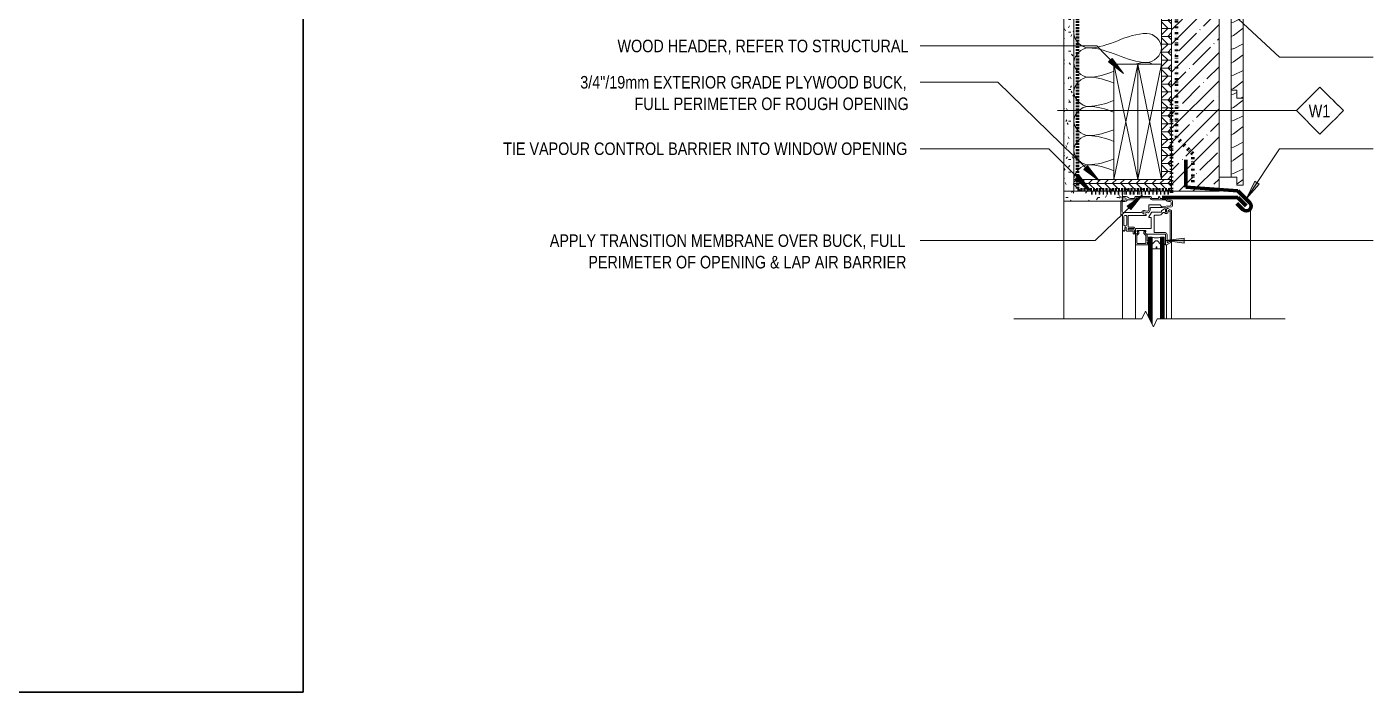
# Model space of a CAD drawing. Header units: millimetres. Extents: x 1380 to 25258, y -161 to 9352.
# Drawn here: x 5439 to 7588, y 2761 to 3824 of the extents above; entities that cross this region are included whole.
import ezdxf

# ---------------------------------------------------------------- set-up
doc = ezdxf.new("R2010")
doc.units = ezdxf.units.MM
for name, pattern in [('CMHC_Membrane001', [9, 3, -2, 0, -2, 0, -2]), ('CMHC_Membrane004', [6, 2, -2, 0, -2]), ('CMHC_Membrane006', [5, 3, -2])]:
    doc.linetypes.add(name, pattern=pattern)
for name, color, linetype, lineweight in [('A-ANNO-NOTE', 7, 'Continuous', 9), ('A-DETL-GENF', 7, 'Continuous', 18), ('G-ANNO-TEXT', 7, 'Continuous', 9)]:
    doc.layers.add(name, color=color, linetype=linetype, lineweight=lineweight)
doc.layers.add('A-DETL', color=9, linetype='Continuous', lineweight=18, true_color=0x808080)
doc.styles.add('Arial Narrow_2', font='ARIALN.TTF', dxfattribs={"height": 20})

# ---------------------------------------------------------------- blocks, each defined once
blk = doc.blocks.new('CMHC-09_Gypsum Wallboard-Section - 16mm-8229243-SECTION - TYP EAVE _ WINDOW HEAD')
at = {"layer": 'A-DETL-GENF', "true_color": 0x808080}
h = blk.add_hatch(dxfattribs=at)
h.set_pattern_fill('FP_7', color=8, style=0, pattern_type=2)
h.set_pattern_definition([(0, (-2523.906, -3560.999), (40.64, 10.16), [3.353, -27.127, 3.353, -27.127, -162.56]), (0, (-2523.906, -3560.999), (40.64, 10.16), [-60.96, 3.353, -57.607, 3.353, -27.127, -71.12]), (0, (-2523.906, -3560.999), (40.64, 10.16), [-152.4, 3.353, -16.967, 3.353, -47.447]), (120, (-2508.666, -3555.919), (-29.118818, 30.115272), [3.353, -27.127, 3.353, -27.127, -162.56]), (120, (-2508.666, -3555.919), (-29.118818, 30.115272), [-60.96, 3.353, -57.607, 3.353, -27.127, -71.12]), (120, (-2508.666, -3555.919), (-29.118818, 30.115272), [-152.4, 3.353, -16.967, 3.353, -47.447]), (240, (-2503.586, -3535.599), (-11.521182, -40.275272), [3.353, -27.127, 3.353, -27.127, -162.56]), (240, (-2503.586, -3535.599), (-11.521182, -40.275272), [-60.96, 3.353, -57.607, 3.353, -27.127, -71.12]), (240, (-2503.586, -3535.599), (-11.521182, -40.275272), [-152.4, 3.353, -16.967, 3.353, -47.447])])
h.paths.add_polyline_path([(0, -16), (93.5, -16), (93.5, 0), (0, 0), (0, -3.1)])
at = {"layer": 'A-DETL-GENF'}
for p, q in [((0, 0), (0, -16)), ((93.5, -16), (93.5, 0)), ((0, -16), (93.5, -16))]:
    blk.add_line(p, q, dxfattribs=at)
blk = doc.blocks.new('CMHC-07_Insulation_ Semi-Rigid-Section - 76mm-8262791-SECTION - TYP EAVE _ WINDOW HEAD')
at = {"layer": 'A-DETL-GENF', "true_color": 0x808080}
h = blk.add_hatch(dxfattribs=at)
h.set_pattern_fill('FP_8', color=8, style=0, pattern_type=2)
h.set_pattern_definition([(135, (4100.525, -2695.906), (-22.45064, -22.45064), []), (135, (4100.525, -2673.455), (-22.45064, -22.45064), [39.688, -7.938, 0.33528, -7.602])])
h.paths.add_polyline_path([(539.5, 76), (39.5, 76), (39.5, 36.8), (0, 36.8), (0, 0), (539.5, 0)])
at = {"layer": 'A-DETL-GENF'}
for p, q in [((539.5, 76), (516.8, 76)), ((539.5, 0), (539.5, 76))]:
    blk.add_line(p, q, dxfattribs=at)
blk = doc.blocks.new('CMHC-06_Wood Stud-Section - 38x184mm-6584509-SECTION - TYP EAVE _ WINDOW HEAD')
at = {"layer": 'A-DETL-GENF'}
for p, q in [((38, 184), (0, 0)), ((38, 0), (0, 184)), ((0, 0), (38, 0))]:
    blk.add_line(p, q, dxfattribs=at)
blk = doc.blocks.new('CMHC-06_Wood Stud-Section - 38x184mm-V1-SECTION - TYP EAVE _ WINDOW HEAD')
at = {"layer": 'A-DETL-GENF'}
for p, q in [((0, 184), (0, 0)), ((38, 184), (0, 0)), ((38, 0), (0, 184)), ((38, 0), (38, 184)), ((0, 0), (38, 0))]:
    blk.add_line(p, q, dxfattribs=at)
blk = doc.blocks.new('CMHC-06_Plywood-Section - 19mm-8211935-SECTION - TYP EAVE _ WINDOW HEAD')
at = {"layer": 'A-DETL-GENF', "true_color": 0x808080}
h = blk.add_hatch(dxfattribs=at)
h.set_pattern_fill('FP_10', color=8, style=0, pattern_type=2)
h.set_pattern_definition([(0, (-2539.906, -3560.999), (0, 12.695), []), (315, (-2539.906, -3560.999), (12.695395, 0), [17.953, -17.953]), (45, (-2539.906, -3560.999), (12.695395, 0), [17.953, -17.953])])
h.paths.add_polyline_path([(140, 0), (156, 0), (156, 19), (0, 19), (0, 0)])
at = {"layer": 'A-DETL-GENF'}
for p, q in [((140, 19), (0, 19)), ((0, 0), (156, 0)), ((156, 0), (156, 19))]:
    blk.add_line(p, q, dxfattribs=at)
blk = doc.blocks.new('CMHC-09_Gypsum Wallboard-Section - 16mm-8212113-SECTION - TYP EAVE _ WINDOW HEAD')
at = {"layer": 'A-DETL-GENF', "true_color": 0x808080}
h = blk.add_hatch(dxfattribs=at)
h.set_pattern_fill('FP_11', color=8, style=0, pattern_type=2)
h.set_pattern_definition([(270, (-3560.999, 2539.906), (10.16, -40.64), [3.353, -27.127, 3.353, -27.127, -162.56]), (270, (-3560.999, 2539.906), (10.16, -40.64), [-60.96, 3.353, -57.607, 3.353, -27.127, -71.12]), (270, (-3560.999, 2539.906), (10.16, -40.64), [-152.4, 3.353, -16.967, 3.353, -47.447]), (30, (-3555.919, 2524.666), (30.115272, 29.118818), [3.353, -27.127, 3.353, -27.127, -162.56]), (30, (-3555.919, 2524.666), (30.115272, 29.118818), [-60.96, 3.353, -57.607, 3.353, -27.127, -71.12]), (30, (-3555.919, 2524.666), (30.115272, 29.118818), [-152.4, 3.353, -16.967, 3.353, -47.447]), (150, (-3535.599, 2519.586), (-40.275272, 11.521182), [3.353, -27.127, 3.353, -27.127, -162.56]), (150, (-3535.599, 2519.586), (-40.275272, 11.521182), [-60.96, 3.353, -57.607, 3.353, -27.127, -71.12]), (150, (-3535.599, 2519.586), (-40.275272, 11.521182), [-152.4, 3.353, -16.967, 3.353, -47.447])])
h.paths.add_polyline_path([(0, 0), (349, 0), (349, 16), (0, 16)])
at = {"layer": 'A-DETL-GENF'}
for p, q in [((349, 16), (0, 16)), ((0, 16), (0, 0)), ((0, 0), (311, 0)), ((349, 0), (349, 16))]:
    blk.add_line(p, q, dxfattribs=at)
blk = doc.blocks.new('CMHC-06_Plywood-Section - 16mm-8262789-SECTION - TYP EAVE _ WINDOW HEAD')
at = {"layer": 'A-DETL-GENF', "true_color": 0x808080}
h = blk.add_hatch(dxfattribs=at)
h.set_pattern_fill('FP_12', color=8, style=0, pattern_type=2)
h.set_pattern_definition([(270, (-3579.999, 2679.906), (12.695, 8e-16), []), (225, (-3579.999, 2679.906), (9e-16, -12.695395), [17.953, -17.953]), (315, (-3579.999, 2679.906), (0, -12.695395), [17.953, -17.953])])
h.paths.add_polyline_path([(0, -16), (520.5, -16), (520.5, 0), (0, 0)])
at = {"layer": 'A-DETL-GENF'}
for p, q in [((330, 0), (0, 0)), ((0, 0), (0, -16)), ((520.5, 0), (514, 0)), ((520.5, -16), (520.5, 0)), ((0, -16), (520.5, -16))]:
    blk.add_line(p, q, dxfattribs=at)
blk = doc.blocks.new('CMHC-08_Window-Section - Standard-8842425-SECTION - TYP EAVE _ WINDOW HEAD')
at = {"layer": 'A-DETL-GENF', "color": 8, "true_color": 0x808080}
for p, q in [((0, -107), (0, -229.8)), ((7.9, -225.3), (7.9, -107)), ((13.3, -237.8), (13.3, -107)), ((14.8, -237.8), (14.8, -107)), ((16.3, -237.8), (16.3, -107)), ((32.3, -237.8), (32.3, -101)), ((33.8, -237.8), (33.8, -104)), ((35.3, -237.8), (35.3, -107)), ((57.4, -107), (57.4, -225.2)), ((78.4, -107), (78.4, -249.2))]:
    blk.add_line(p, q, dxfattribs=at)
at = {"layer": 'A-DETL-GENF'}
for p, q in [((11.8, -107), (11.8, -237.8)), ((17.8, -218.8), (17.8, -107)), ((30.8, -218.8), (30.8, -98)), ((36.8, -237.8), (36.8, -110)), ((0, -278.7), (0, -231.1)), ((1.1, -229.2), (7.9, -225.3)), ((2.3, -231.6), (2.3, -278.3)), ((6.1, -229), (2.7, -230.9)), ((7.2, -241.9), (7.2, -229.7)), ((7.9, -225.3), (9.7, -225.3)), ((9.7, -226.8), (9.5, -226.8)), ((9.5, -226.8), (9.5, -241.9)), ((9.5, -235.7), (9.5, -227.9)), ((23.8, -218.8), (17.8, -218.8)), ((17.8, -218.8), (17.8, -226.3)), ((17.8, -237.8), (17.8, -226.3)), ((17.8, -226.3), (22.6, -231.8)), ((22.6, -231.8), (25.9, -231.8)), ((23.8, -222), (23.8, -218.8)), ((24.8, -222), (23.8, -222)), ((30.8, -218.8), (24.8, -218.8)), ((24.8, -218.8), (24.8, -222)), ((25.9, -231.8), (30.8, -226.3)), ((30.8, -226.3), (30.8, -218.8)), ((30.8, -237.8), (30.8, -226.3)), ((36.7, -226.5), (36.7, -225.6)), ((36.7, -230.4), (36.7, -229.9)), ((37, -225.2), (57.1, -225.2)), ((38.4, -227.3), (37.4, -227.3)), ((37.4, -229.2), (38.4, -229.2)), ((37.6, -231.2), (37.4, -231.2)), ((39.2, -228.4), (39.2, -228)), ((39.2, -242.3), (39.2, -232.7)), ((41.2, -228.8), (41.2, -239.7)), ((53.9, -227.3), (42.7, -227.3)), ((55.4, -239.7), (55.4, -228.8)), ((57.4, -225.6), (57.4, -242.3)), ((10.2, -242.6), (39.9, -242.6)), ((26.2, -244.9), (10.2, -244.9)), ((11.6, -242.6), (36.9, -242.6)), ((17.8, -237.8), (11.8, -237.8)), ((27.7, -271.2), (27.7, -246.4)), ((36.8, -237.8), (30.8, -237.8)), ((32.4, -252.6), (32.4, -268.1)), ((56.7, -251.6), (33.4, -251.6)), ((40.1, -242.6), (39.5, -242.6)), ((40.5, -242.9), (41.8, -244.2)), ((41.9, -244), (40.9, -243)), ((41.8, -245.8), (41.2, -246.6)), ((41.4, -246.5), (41.9, -246)), ((41.6, -240.8), (43.4, -242.6)), ((42.1, -248.4), (54.2, -248.4)), ((43.3, -247.4), (42.8, -248)), ((53.2, -242.6), (55, -240.8)), ((53.8, -248), (53.3, -247.4)), ((54.6, -244.2), (55.9, -242.9)), ((55.7, -243), (54.6, -244)), ((55.2, -246.6), (54.6, -245.8)), ((54.7, -246), (55.2, -246.5)), ((57.1, -242.6), (56.5, -242.6)), ((56.5, -242.6), (56.9, -242.6)), ((57.7, -243.4), (57.7, -250.6)), ((59.4, -243.7), (59.4, -248.4)), ((60.4, -249.4), (68.6, -249.4)), ((68.6, -251.4), (60.4, -251.4)), ((60.4, -253.4), (68.6, -253.4)), ((61.4, -246.5), (61.4, -243.7)), ((71.4, -247.4), (62.3, -247.4)), ((69.5, -254.3), (69.5, -271.2)), ((71.6, -270.6), (71.6, -257.2)), ((72.5, -252.6), (72.5, -248.5)), ((73.1, -255.7), (74.9, -255.7)), ((74.8, -248.5), (74.8, -252.6)), ((76.3, -247.4), (75.9, -247.4)), ((76.4, -257.3), (76.4, -270.6)), ((78.1, -248.9), (76.9, -247.7)), ((78.4, -249.5), (78.4, -272.1)), ((2.5, -278.8), (4.8, -280.2)), ((5.6, -279.7), (5.6, -278.4)), ((7.9, -278.4), (7.9, -282.6)), ((9.8, -281.7), (9.8, -278.4)), ((14.2, -276.7), (15.9, -274.4)), ((16, -278.4), (16, -279.6)), ((29.1, -277.4), (16.5, -277.4)), ((31.6, -277.4), (16.9, -277.4)), ((19.2, -272.7), (26.2, -272.7)), ((36.3, -270), (32.2, -277.1)), ((33.2, -268.9), (35.6, -268.9)), ((36.3, -277.3), (34.4, -280.6)), ((43.9, -278.2), (38, -276.6)), ((39.3, -279.1), (43.3, -280.2)), ((68.6, -272.1), (41.6, -272.1)), ((42.4, -274.4), (44.7, -275)), ((49.2, -276.9), (77.4, -276.9)), ((74.9, -272.1), (73.1, -272.1)), ((78.9, -278.4), (78.9, -293)), ((80, -273), (79.3, -273)), ((80.9, -295), (80.9, -273.9)), ((-1.3, -287.5), (-1.3, -295)), ((14.4, -284.8), (0.1, -286)), ((0.3, -296.5), (5, -296.5)), ((0.3, -300.8), (0.3, -301.2)), ((0.8, -293), (0.8, -289.4)), ((6.2, -283.6), (1.1, -280.6)), ((2.1, -287.9), (15.8, -286.7)), ((5, -294.5), (2.3, -294.5)), ((5, -300.4), (2.5, -300.4)), ((31, -297.4), (9.8, -297.4)), ((15.6, -280.3), (11.5, -282.7)), ((13.9, -299.4), (17.7, -299.4)), ((33.3, -284.8), (14.5, -284.8)), ((18.6, -300.3), (18.6, -301.3)), ((19, -289.5), (34.7, -289.5)), ((20.9, -301.3), (20.9, -300.3)), ((21.8, -299.4), (31, -299.4)), ((31.9, -300.3), (31.9, -301.2)), ((34.2, -281.3), (34.2, -283.9)), ((55.4, -300.7), (35.3, -300.7)), ((36.2, -288), (36.2, -282.4)), ((36.4, -281.6), (37.6, -279.8)), ((58.8, -301.2), (58.8, -300.3)), ((69.8, -297.4), (59.7, -297.4)), ((59.7, -299.4), (65.8, -299.4)), ((77.4, -294.5), (74.7, -294.5)), ((74.7, -296.5), (79.4, -296.5)), ((77.2, -300.4), (74.7, -300.4)), ((79.4, -301.2), (79.4, -300.8)), ((1.8, -302.7), (6.9, -302.7)), ((33.5, -302.7), (57.3, -302.7)), ((72.8, -302.7), (77.9, -302.7))]:
    blk.add_line(p, q, dxfattribs=at)
for centre, radius, start, end in [((2.3, -231.1), 2.28, 120.0403, 180), ((3, -231.6), 0.759, 120.0403, 180), ((6.4, -229.6), 0.759, 352.869, 120.0403), ((9.7, -226), 0.784, 270, 90), ((24.3, -252.1), 15.7, 65.5058, 114.4942), ((37, -225.6), 0.379, 90, 180), ((37.4, -226.5), 0.759, 180, 270), ((37.4, -229.9), 0.759, 90, 180), ((37.4, -230.4), 0.759, 180, 270), ((37.6, -232.7), 1.52, 360, 90), ((38.4, -228), 0.759, 0, 90), ((38.4, -228.4), 0.759, 270, 0), ((42.7, -228.8), 1.52, 90, 180), ((53.9, -228.8), 1.52, 0, 90), ((57.1, -225.6), 0.379, 0, 90), ((10.2, -241.9), 3.03, 179.9727, 270), ((10.2, -241.9), 0.759, 180, 270), ((26.2, -246.4), 1.52, 360, 90), ((33.4, -252.6), 1.01, 90, 180), ((39.5, -242.3), 0.379, 180, 270), ((39.9, -243.6), 0.91, 45, 90), ((40.1, -243.8), 1.14, 45, 90), ((42.1, -247.2), 1.01, 133.5882, 313.5882), ((42.1, -247.3), 1.14, 143.1304, 270), ((42.7, -239.7), 1.52, 180, 225), ((41, -245), 1.14, 317.0376, 45), ((41, -245), 1.39, 313.5882, 45), ((41, -245), 3.41, 313.5882, 45), ((55.6, -245), 3.41, 135, 226.4118), ((54.5, -247.2), 1.01, 226.4118, 46.4118), ((55.6, -245), 1.39, 135, 226.4118), ((55.4, -245), 1.14, 135, 222.9624), ((54.2, -247.3), 1.14, 270, 36.8696), ((53.9, -239.7), 1.52, 315, 0), ((56.5, -243.8), 1.14, 90, 135), ((56.5, -243.6), 0.91, 90, 135), ((56.7, -250.6), 1.01, 270, 0), ((56.9, -243.4), 0.759, 0, 89.733), ((57.1, -242.3), 0.379, 270, 0), ((60.4, -243.7), 1.01, 0, 180), ((60.4, -248.4), 1.01, 180, 270), ((60.4, -252.4), 1.01, 90, 270), ((62.3, -246.5), 0.91, 180, 270), ((68.6, -250.4), 0.986, 270, 90), ((68.6, -254.3), 0.91, 0, 90), ((71.4, -248.5), 1.14, 0, 90), ((73.1, -257.2), 1.52, 90, 179.7915), ((73.6, -252.6), 1.14, 180, 0), ((75.9, -248.5), 1.14, 90, 180), ((74.9, -257.2), 1.52, 359.8773, 90), ((76.3, -248.3), 0.91, 45, 90), ((77.5, -249.5), 0.91, 0, 45), ((2.3, -278.7), 2.28, 180, 239.7849), ((2.8, -278.4), 0.506, 171.1046, 239.7849), ((8.8, -278.4), 3.26, 33.0475, 180), ((8.8, -278.4), 0.986, 360, 180), ((12.9, -275.7), 1.58, 213.0475, 323.3568), ((19.2, -276.8), 4.12, 90, 143.3568), ((16.9, -278.4), 0.91, 90, 180), ((26.2, -271.2), 1.52, 270, 0), ((31.6, -276.7), 0.759, 270, 330.0581), ((33.2, -268.1), 0.759, 180, 270), ((35.6, -269.6), 0.759, 330.0581, 90), ((37.7, -278.1), 1.52, 75.0003, 149.1801), ((38.9, -280.5), 1.52, 75, 149.1801), ((41.6, -273.4), 1.26, 90, 306.8701), ((44.3, -276.6), 3.67, 255, 339.8985), ((44.3, -276.6), 1.64, 255.0003, 75.0007), ((49.2, -278.4), 1.52, 90, 159.8985), ((68.6, -271.2), 0.91, 270, 359.8524), ((73.1, -270.6), 1.52, 179.8759, 270), ((74.9, -270.6), 1.52, 270, 359.8343), ((77.4, -278.4), 1.52, 0, 90), ((79.3, -272.1), 0.91, 180, 270), ((80, -273.9), 0.91, 0, 90), ((0.3, -287.5), 1.52, 95, 180), ((0.3, -295), 1.52, 180, 270), ((1.4, -300.8), 1.14, 19.4712, 180), ((2.3, -289.4), 1.52, 95, 180), ((2.3, -293), 1.52, 180, 270), ((5.1, -279.7), 0.506, 239.7849, 0), ((5, -298.5), 4, 28.1952, 90), ((5, -298.5), 1.96, 270, 90), ((6.7, -282.6), 1.14, 239.9993, 0), ((9.8, -295.9), 1.52, 208.1952, 270), ((11, -281.7), 1.14, 180, 300), ((13.9, -304.2), 4.81, 90, 140.4788), ((15.1, -279.6), 0.91, 300, 0), ((15.9, -288.2), 1.52, 3.4743, 95), ((19, -288), 1.52, 183.4743, 270), ((17.7, -300.3), 0.91, 0, 90), ((21.8, -300.3), 0.91, 90, 180), ((31, -300.3), 2.93, 15.151, 90), ((31, -300.3), 0.91, 0, 90), ((33.3, -283.9), 0.91, 270, 0), ((35.3, -299.2), 1.52, 195.151, 270), ((35.7, -281.3), 1.52, 149.1801, 180), ((34.7, -288), 1.52, 270, 0), ((37.7, -282.4), 1.52, 149.1801, 180), ((55.4, -299.2), 1.52, 270, 344.849), ((59.7, -300.3), 2.93, 90, 164.849), ((59.7, -300.3), 0.91, 90, 180), ((65.8, -304.2), 4.81, 39.5212, 90), ((69.8, -295.9), 1.52, 270, 331.8048), ((74.7, -298.5), 4, 90, 151.8048), ((74.7, -298.5), 1.96, 90, 270), ((78.3, -300.8), 1.14, 0, 160.5288), ((77.4, -293), 1.52, 270, 0), ((79.4, -295), 1.52, 270, 0), ((1.8, -301.2), 1.52, 180, 270), ((6.9, -298.5), 4.24, 270, 320.4788), ((19.7, -301.3), 1.14, 180, 0), ((33.5, -301.2), 1.52, 180, 270), ((57.3, -301.2), 1.52, 270, 0), ((72.8, -298.5), 4.24, 219.5212, 270), ((77.9, -301.2), 1.52, 270, 0)]:
    blk.add_arc(centre, radius, start, end, dxfattribs=at)
blk = doc.blocks.new('CMHC-07_Wood Siding Shiplap-Section - 152x19mm-4810162-SECTION - TYP EAVE _ WINDOW HEAD')
at = {"layer": 'A-DETL-GENF', "true_color": 0x808080}
h = blk.add_hatch(dxfattribs=at)
h.set_pattern_fill('FP_13', color=8, style=0, pattern_type=2)
h.set_pattern_definition([(216.87, (-2773.979, -3528.389), (126.948849, 84.633227), [21.158, -190.424]), (206.565, (-2748.589, -3541.084), (-42.31628, -42.31576), [47.311, -47.311]), (198.435, (-2748.589, -3562.242), (-84.632315, -42.316727), [26.763, -107.053])])
h.paths.add_polyline_path([(9, 0), (19, 0), (19, 139), (9, 139), (9, 152), (0, 152), (0, 13), (9, 13)])
at = {"layer": 'A-DETL-GENF'}
for p, q in [((0, 152), (0, 13)), ((19, 0), (19, 139)), ((0, 13), (9, 13)), ((9, 13), (9, 0)), ((9, 0), (19, 0))]:
    blk.add_line(p, q, dxfattribs=at)
blk = doc.blocks.new('CMHC-01_Break Line - Typical-8259356-SECTION - TYP EAVE _ WINDOW HEAD')
at = {"layer": 'A-DETL-GENF'}
for p, q in [((-216.7, 0), (-12.5, 0)), ((-12.5, 0), (-6.2, 12.5)), ((-6.2, 12.5), (6.3, -12.5)), ((6.3, -12.5), (12.5, 0)), ((12.5, 0), (216.7, 0))]:
    blk.add_line(p, q, dxfattribs=at)
blk = doc.blocks.new('CMHC-07_Wood Siding Shiplap-Section - 152x19mm-V4-SECTION - TYP EAVE _ WINDOW HEAD')
at = {"layer": 'A-DETL-GENF', "true_color": 0x808080}
h = blk.add_hatch(dxfattribs=at)
h.set_pattern_fill('FP_14', color=8, style=0, pattern_type=2)
h.set_pattern_definition([(216.87, (-2773.979, -3667.389), (126.948849, 84.633227), [21.158, -190.424]), (206.565, (-2748.589, -3680.084), (-42.31628, -42.31576), [47.311, -47.311]), (198.435, (-2748.589, -3701.242), (-84.632315, -42.316727), [26.763, -107.053])])
h.paths.add_polyline_path([(9, 0), (19, 0), (19, 139), (9, 139), (9, 152), (0, 152), (0, 13), (9, 13)])
at = {"layer": 'A-DETL-GENF'}
for p, q in [((0, 152), (0, 13)), ((19, 0), (19, 139)), ((0, 13), (9, 13)), ((9, 13), (9, 0)), ((9, 0), (19, 0))]:
    blk.add_line(p, q, dxfattribs=at)
blk = doc.blocks.new('CMHC_Tag - Assembly _Drafting_ - Wall Tag-8645243-SECTION - TYP EAVE _ WINDOW HEAD')
at = {"layer": 'A-ANNO-NOTE'}
for p, q in [((0, 3.75), (-3.75, 0)), ((3.75, 0), (0, 3.75)), ((0, -3.75), (3.75, 0)), ((-3.75, 0), (0, -3.75))]:
    blk.add_line(p, q, dxfattribs=at)

msp = doc.modelspace()

# ---------------------------------------------------------------- hatches: boundary and pattern name
at = {"layer": 'G-ANNO-TEXT'}
for points in [[(7189.4, 3749), (7171.5, 3773.4), (7165.8, 3767.9)], [(7150.6, 3577.7), (7131.9, 3601.5), (7126.4, 3595.8)], [(7137.1, 3562), (7118.7, 3586), (7113.1, 3580.5)], [(7386.2, 3549.6), (7406, 3572.5), (7399.4, 3576.9)], [(7219.8, 3555.4), (7195.6, 3537.3), (7201.1, 3531.7)], [(7256.6, 3482.1), (7286.6, 3478.1), (7286.6, 3486)]]:
    msp.add_hatch(color=256, dxfattribs=at).paths.add_polyline_path(points)

# ---------------------------------------------------------------- linework, layer by layer
at = {"layer": 'A-ANNO-NOTE'}
msp.add_line((7084, 3689.9), (7465.8, 3689.9), dxfattribs=at)
at = {"layer": 'A-DETL', "color": 7, "lineweight": 35}
for p, q in [((5880, 5428.5), (5880, 2760.6)), ((5880, 2760.6), (1380, 2760.6))]:
    msp.add_line(p, q, dxfattribs=at)
at = {"layer": 'A-DETL', "color": 190, "linetype": 'CMHC_Membrane001', "lineweight": 70, "true_color": 0x8000ff}
for p, q in [((7274.4, 4100.5), (7274.4, 3646.8)), ((7300.3, 3620.8), (7274.4, 3646.8)), ((7300.3, 3575.6), (7300.3, 3620.8))]:
    msp.add_line(p, q, dxfattribs=at)
at = {"layer": 'A-DETL', "color": 7}
for p, q in [((7342.4, 4061), (7342.4, 3583.7)), ((7342.4, 3583.7), (7361.4, 3583.7))]:
    msp.add_line(p, q, dxfattribs=at)
at = {"layer": 'A-DETL', "color": 96, "linetype": 'CMHC_Membrane006', "lineweight": 70, "true_color": 0x008000}
for p, q in [((7115.9, 3913.2), (7115.9, 3563.5)), ((7115.9, 3563.5), (7266.4, 3563.5))]:
    msp.add_line(p, q, dxfattribs=at)
at = {"layer": 'A-DETL', "color": 30, "linetype": 'CMHC_Membrane004', "lineweight": 70, "true_color": 0xff8000}
for p, q in [((7266.4, 3558.4), (7266.4, 3708.4)), ((7138.1, 3558.4), (7266.4, 3558.4))]:
    msp.add_line(p, q, dxfattribs=at)
at = {"layer": 'A-DETL', "color": 7, "lineweight": 70}
for p, q in [((7289.1, 3567.3), (7289.1, 3611)), ((7251.4, 3550.8), (7372.2, 3550.8)), ((7289.1, 3567.3), (7372.2, 3561.6)), ((7372.2, 3561.6), (7391.1, 3542.7)), ((7372.2, 3550.8), (7385.4, 3537.6)), ((7380.3, 3531.9), (7370.5, 3541.6))]:
    msp.add_line(p, q, dxfattribs=at)
at = {"layer": 'A-DETL', "color": 9, "true_color": 0xc0c0c0}
for p, q in [((7094.4, 3545), (7094.4, 3357)), ((7392.6, 3357), (7392.6, 3540.6))]:
    msp.add_line(p, q, dxfattribs=at)
at = {"layer": 'A-DETL', "color": 7, "lineweight": 70}
msp.add_arc((7385.7, 3537.3), 7.65, 225, 45, dxfattribs=at)
at = {"layer": 'A-DETL'}
for points in [[(7133.7, 3790), (7122.7, 3790), (7110.4, 3802.3), (7110.4, 3813.3)], [(7227, 3813.3), (7194.9, 3813.3), (7165.8, 3790), (7133.7, 3790)], [(7227, 3766.7), (7238, 3766.7), (7262.7, 3790), (7238, 3813.3), (7227, 3813.3)], [(7133.7, 3743.3), (7122.7, 3743.3), (7098, 3766.7), (7122.7, 3790), (7133.7, 3790)], [(7133.7, 3790), (7165.8, 3790), (7194.9, 3766.7), (7227, 3766.7)], [(7227, 3766.7), (7220.5, 3766.7), (7214.2, 3765.7), (7207.9, 3764.2)], [(7236.2, 3764.2), (7233.2, 3765.8), (7230.1, 3766.7), (7227, 3766.7)], [(7133.7, 3696.7), (7122.7, 3696.7), (7098, 3720), (7122.7, 3743.3), (7133.7, 3743.3)], [(7174.4, 3752.7), (7161, 3747.7), (7147.6, 3743.3), (7133.7, 3743.3)], [(7133.7, 3743.3), (7147.6, 3743.3), (7161, 3738.9), (7174.4, 3733.9)], [(7174.4, 3706.1), (7161, 3701.1), (7147.6, 3696.7), (7133.7, 3696.7)], [(7133.7, 3650), (7122.7, 3650), (7098, 3673.3), (7122.7, 3696.7), (7133.7, 3696.7)], [(7133.7, 3696.7), (7147.6, 3696.7), (7161, 3692.3), (7174.4, 3687.3)], [(7174.4, 3659.4), (7161, 3654.4), (7147.6, 3650), (7133.7, 3650)], [(7133.7, 3603.3), (7122.7, 3603.3), (7098, 3626.7), (7122.7, 3650), (7133.7, 3650)], [(7133.7, 3650), (7147.6, 3650), (7161, 3645.6), (7174.4, 3640.6)], [(7174.4, 3612.7), (7161, 3607.7), (7147.6, 3603.3), (7133.7, 3603.3)], [(7110.4, 3580), (7110.4, 3591), (7122.7, 3603.3), (7133.7, 3603.3)], [(7133.7, 3603.3), (7147.6, 3603.3), (7161, 3598.9), (7174.4, 3593.9)]]:
    msp.add_open_spline(points, degree=3, dxfattribs=at)
at = {"layer": 'G-ANNO-TEXT'}
for p, q in [((7148.4, 4045.6), (7438.5, 3775.2)), ((7189.4, 3749), (7146.8, 3793.2)), ((7171.5, 3773.4), (7165.8, 3767.9)), ((7165.8, 3767.9), (7189.4, 3749)), ((7189.4, 3749), (7171.5, 3773.4)), ((7438.5, 3775.2), (7588.1, 3775.2)), ((7137.1, 3562), (7070.2, 3629)), ((7386.2, 3549.6), (7438.5, 3629)), ((7438.5, 3629), (7588.1, 3629)), ((7131.9, 3601.5), (7126.4, 3595.8)), ((7126.4, 3595.8), (7150.6, 3577.7)), ((7150.6, 3577.7), (7131.9, 3601.5)), ((7118.7, 3586), (7113.1, 3580.5)), ((7113.1, 3580.5), (7137.1, 3562)), ((7137.1, 3562), (7118.7, 3586)), ((7399.4, 3576.9), (7386.2, 3549.6)), ((7386.2, 3549.6), (7406, 3572.5)), ((7406, 3572.5), (7399.4, 3576.9)), ((7219.8, 3555.4), (7144.5, 3482.1)), ((7219.8, 3555.4), (7195.6, 3537.3)), ((7201.1, 3531.7), (7219.8, 3555.4)), ((7195.6, 3537.3), (7201.1, 3531.7)), ((7286.6, 3486), (7256.6, 3482.1)), ((7256.6, 3482.1), (7286.6, 3478.1)), ((7256.6, 3482.1), (7588.1, 3482.1)), ((7286.6, 3478.1), (7286.6, 3486))]:
    msp.add_line(p, q, dxfattribs=at)

# ---------------------------------------------------------------- block references
at = {"layer": 'A-DETL-GENF'}
for name, p, rotation in [('CMHC-06_Plywood-Section - 16mm-8262789-SECTION - TYP EAVE _ WINDOW HEAD', (7250.4, 3580), 89.99999999999991), ('CMHC-07_Insulation_ Semi-Rigid-Section - 76mm-8262791-SECTION - TYP EAVE _ WINDOW HEAD', (7266.4, 4100.5), 269.9999999999999), ('CMHC-09_Gypsum Wallboard-Section - 16mm-8212113-SECTION - TYP EAVE _ WINDOW HEAD', (7110.4, 3561), 89.99999999999991), ('CMHC-06_Wood Stud-Section - 38x184mm-V1-SECTION - TYP EAVE _ WINDOW HEAD', (7212.4, 3764), 180), ('CMHC-06_Wood Stud-Section - 38x184mm-6584509-SECTION - TYP EAVE _ WINDOW HEAD', (7250.4, 3764), 180), ('CMHC-01_Break Line - Typical-8259356-SECTION - TYP EAVE _ WINDOW HEAD', (7231.1, 3357), 180)]:
    msp.add_blockref(name, p, dxfattribs=dict(at, rotation=rotation))
for name, p in [('CMHC-07_Wood Siding Shiplap-Section - 152x19mm-V4-SECTION - TYP EAVE _ WINDOW HEAD', (7361.4, 3709.7)), ('CMHC-07_Wood Siding Shiplap-Section - 152x19mm-4810162-SECTION - TYP EAVE _ WINDOW HEAD', (7361.4, 3570.7)), ('CMHC-06_Plywood-Section - 19mm-8211935-SECTION - TYP EAVE _ WINDOW HEAD', (7110.4, 3561)), ('CMHC-09_Gypsum Wallboard-Section - 16mm-8229243-SECTION - TYP EAVE _ WINDOW HEAD', (7094.4, 3561))]:
    msp.add_blockref(name, p, dxfattribs=at)
at = {"layer": 'A-DETL-GENF', "color": 8, "true_color": 0x808080, "rotation": 180}
msp.add_blockref('CMHC-08_Window-Section - Standard-8842425-SECTION - TYP EAVE _ WINDOW HEAD', (7266.4, 3250), dxfattribs=at)

# ---------------------------------------------------------------- texts
at = {"layer": 'A-ANNO-NOTE', "insert": (7485.3, 3699.3), "char_height": 20, "width": 42.489, "attachment_point": 1, "style": 'Arial Narrow_2', "bg_fill": 3, "box_fill_scale": 1.25, "bg_fill_color": 256, "bg_fill_true_color": 13158600, "bg_fill_transparency": 0}
msp.add_mtext('W1', dxfattribs=at)
at = {"layer": 'G-ANNO-TEXT', "char_height": 20, "attachment_point": 1, "style": 'Arial Narrow_2', "bg_fill": 3, "box_fill_scale": 1.25, "bg_fill_color": 256, "bg_fill_true_color": 13158600, "bg_fill_transparency": 0}
for s, insert, width in [('WOOD HEADER, REFER TO STRUCTURAL', (6381.7, 3803.2), 573.207), ('3/4"/19mm EXTERIOR GRADE PLYWOOD BUCK, ', (6322.2, 3745.2), 645.358), ('TIE VAPOUR CONTROL BARRIER INTO WINDOW OPENING', (6199.1, 3639), 795.274), ('APPLY TRANSITION MEMBRANE OVER BUCK, FULL ', (6273.6, 3492.1), 704.683)]:
    msp.add_mtext(s, dxfattribs=dict(at, insert=insert, width=width))

# ---------------------------------------------------------------- next in the draw order: linework, layer by layer
at = {"layer": 'G-ANNO-TEXT'}
for p, q in [((7146.8, 3793.2), (6865, 3793.2)), ((6989.1, 3735.2), (6865, 3735.2)), ((7150.6, 3577.7), (6989.1, 3735.2)), ((7070.2, 3629), (6865, 3629)), ((7144.5, 3482.1), (6865, 3482.1))]:
    msp.add_line(p, q, dxfattribs=at)

# ---------------------------------------------------------------- next in the draw order: block references
at = {"layer": 'A-ANNO-NOTE', "xscale": 10, "yscale": 10, "zscale": 10}
msp.add_blockref('CMHC_Tag - Assembly _Drafting_ - Wall Tag-8645243-SECTION - TYP EAVE _ WINDOW HEAD', (7503.3, 3689.9), dxfattribs=at)

# ---------------------------------------------------------------- next in the draw order: texts
at = {"layer": 'G-ANNO-TEXT', "char_height": 20, "attachment_point": 1, "style": 'Arial Narrow_2', "bg_fill": 3, "box_fill_scale": 1.25, "bg_fill_color": 256, "bg_fill_true_color": 13158600, "bg_fill_transparency": 0}
for s, insert, width in [('FULL PERIMETER OF ROUGH OPENING', (6408.9, 3710.8), 540.337), ('PERIMETER OF OPENING & LAP AIR BARRIER', (6335.1, 3457.7), 630.126)]:
    msp.add_mtext(s, dxfattribs=dict(at, insert=insert, width=width))

doc.saveas('drawing.dxf')
